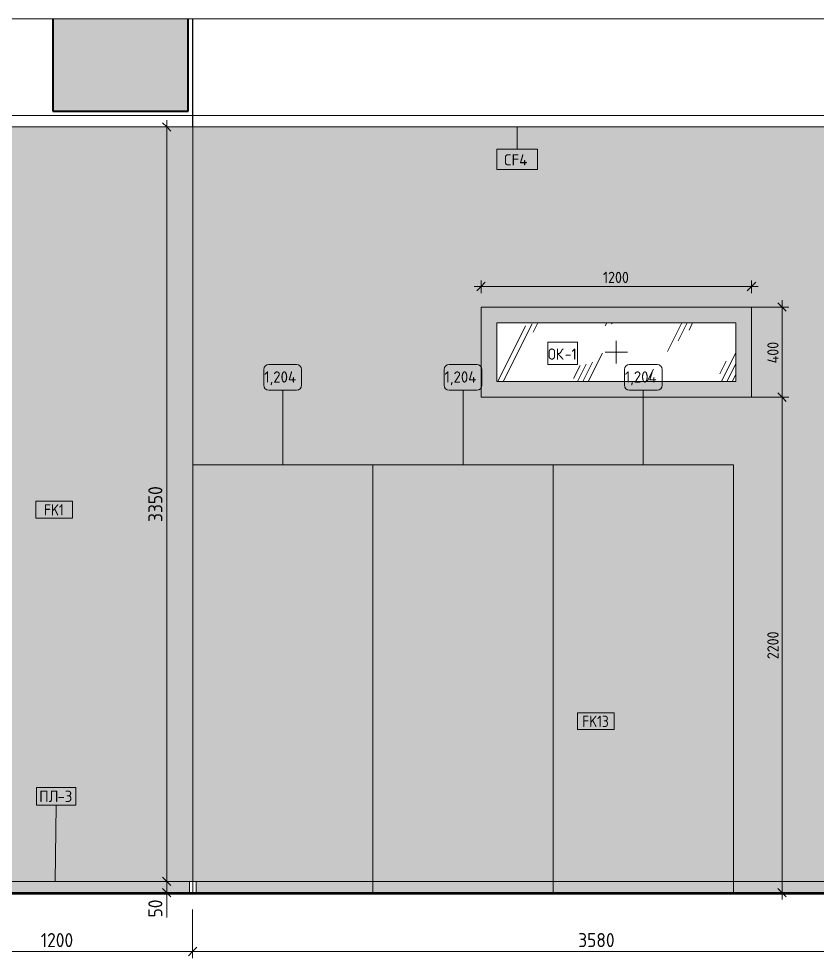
# Model space of a CAD drawing. Header units: millimetres. Extents: x 10189 to 74543, y -2532 to 10466.
# Drawn here: x 53196 to 56739, y 3909 to 8080 of the extents above; entities that cross this region are included whole.
import ezdxf

# ---------------------------------------------------------------- set-up
doc = ezdxf.new("R2010")
doc.units = ezdxf.units.MM
for name, color, linetype, lineweight in [('A-ANNO-DIMS', 7, 'Continuous', 9), ('A-ANNO-DIMS-25', 7, 'Continuous', 9), ('A-CLNG', 7, 'Continuous', 9), ('A-CLNG-IDEN', 7, 'Continuous', 9), ('A-DETL', 7, 'Continuous', 9), ('A-FLOR', 7, 'Continuous', 9), ('A-GENM', 7, 'Continuous', 9), ('A-GENM-IDEN', 7, 'Continuous', 9), ('A-GLAZ', 7, 'Continuous', 9), ('A-GLAZ-IDEN', 7, 'Continuous', 9), ('A-WALL-IDEN', 7, 'Continuous', 9), ('A-WALL-PATT', 7, 'Continuous', 9), ('I-FURN-IDEN', 7, 'Continuous', 9), ('I-WALL', 7, 'Continuous', 9)]:
    doc.layers.add(name, color=color, linetype=linetype, lineweight=lineweight)
for name, color, linetype, lineweight, true_color in [('A-FLOR-1', 7, 'Continuous', 9, 0x787878), ('A-FLOR-FNSH-1', 7, 'Continuous', 30, 0x3c3c3c), ('A-FLOR-FNSH-2', 7, 'Continuous', 40, 0x3c3c3c), ('A-FLOR-MCUT-1', 7, 'Continuous', 9, 0x646464), ('I-FURN-4', 7, 'Continuous', 9, 0xc0c0c0), ('I-FURN-6', 7, 'Continuous', 9, 0xacacac)]:
    doc.layers.add(name, color=color, linetype=linetype, lineweight=lineweight, true_color=true_color)
doc.layers.add('I-FURN-5', color=7, linetype='Continuous', lineweight=9, true_color=0x7f7f7f, transparency=0.7)
doc.styles.add('GOST Common_1', font='GOST_Common.ttf', dxfattribs={"width": 0.9, "height": 50})
doc.styles.add('GOST Common_2', font='GOST_Common.ttf', dxfattribs={"height": 50})
doc.styles.add('ISOCPEUR_1', font='isocpeur.ttf', dxfattribs={"width": 0.9, "height": 62.5})
doc.styles.add('ISOCPEUR_2', font='isocpeur.ttf', dxfattribs={"width": 0.9, "height": 50})
doc.dimstyles.new('ISO-2_0_0_9К_Средний_округл2', dxfattribs={"dimscale": 304.8, "dimtxt": 49.799059, "dimasz": 0.123031, "dimexe": 0.098425, "dimexo": 0, "dimgap": 0, "dimtad": 1, "dimdec": 0, "dimrnd": 10, "dimzin": 0, "dimdsep": 46, "dimtxsty": 'ISOCPEUR_2', "dimblk1": 'OBLIQUE', "dimblk2": 'OBLIQUE', "dimsah": 1, "dimcen": 0.09, "dimdle": 0.098425, "dimazin": 0, "dimtfac": 1, "dimtdec": 4, "dimtix": 1, "dimtmove": 0, "dimatfit": 3, "dimfxl": 1, "dimtvp": 1, "dimtolj": 1, "dimtzin": 0, "dimarcsym": 2})
doc.dimstyles.new('ISO-2_5_0_9К_БОЛЬШОЙ_1', dxfattribs={"dimscale": 304.8, "dimtxt": 62.248823, "dimasz": 0.123031, "dimexe": 0.098425, "dimexo": 0.246063, "dimgap": 0, "dimtad": 1, "dimdec": 0, "dimrnd": 10, "dimzin": 0, "dimdsep": 46, "dimtxsty": 'ISOCPEUR_1', "dimblk1": 'OBLIQUE', "dimblk2": 'OBLIQUE', "dimsah": 1, "dimcen": 0.09, "dimdle": 0.098425, "dimazin": 0, "dimtfac": 1, "dimtdec": 4, "dimtix": 1, "dimtmove": 0, "dimatfit": 3, "dimfxl": 1, "dimtvp": 1, "dimtolj": 1, "dimtzin": 0, "dimarcsym": 2})
doc.dimstyles.new('ISO-2_5_0_9К_БОЛЬШОЙ_2', dxfattribs={"dimscale": 304.8, "dimtxt": 62.248823, "dimasz": 0.123031, "dimexe": 0.098425, "dimexo": 0.246063, "dimgap": 0, "dimtad": 1, "dimdec": 0, "dimrnd": 10, "dimzin": 0, "dimdsep": 46, "dimtxsty": 'ISOCPEUR_1', "dimblk1": 'OBLIQUE', "dimblk2": 'OBLIQUE', "dimsah": 1, "dimcen": 0.09, "dimdle": 0.098425, "dimazin": 0, "dimtfac": 1, "dimtdec": 4, "dimtix": 1, "dimtmove": 1, "dimatfit": 3, "dimfxl": 1, "dimtvp": 1, "dimtolj": 1, "dimtzin": 0, "dimarcsym": 2})

# ---------------------------------------------------------------- blocks, each defined once
blk = doc.blocks.new('Шкаф параметрический - 1_204-26219621-Развертка 2_02-4')
at = {"layer": 'I-FURN-5'}
for points in [[(17289.5, 4250), (18080, 4250), (18080, 6100), (17281, 6100), (17281, 4250)], [(18080, 4200), (18080, 4250), (17296, 4250), (17296, 4200), (17347.7, 4200)]]:
    blk.add_hatch(color=256, dxfattribs=at).paths.add_polyline_path(points)
at = {"layer": 'I-FURN-4'}
for p, q in [((17281, 6100), (18080, 6100)), ((18080, 6100), (18080, 4200))]:
    blk.add_line(p, q, dxfattribs=at)
at = {"layer": 'I-FURN-6'}
for p, q in [((18078.2, 6100), (17281, 6100)), ((18080, 6100), (17281.8, 6100))]:
    blk.add_line(p, q, dxfattribs=at)
blk = doc.blocks.new('Шкаф параметрический - 1_204-V20-Развертка 2_02-4')
at = {"layer": 'I-FURN-5'}
for points in [[(18560, 4250), (18880, 4250), (18880, 6100), (18080, 6100), (18080, 4250)], [(18080, 4200), (18880, 4200), (18880, 4250), (18080, 4250)]]:
    blk.add_hatch(color=256, dxfattribs=at).paths.add_polyline_path(points)
at = {"layer": 'I-FURN-4'}
for p, q in [((18080, 6100), (18880, 6100)), ((18080, 6100), (18080, 4200)), ((18880, 6100), (18880, 4200))]:
    blk.add_line(p, q, dxfattribs=at)
at = {"layer": 'I-FURN-6'}
for p, q in [((18878.2, 6100), (18080, 6100)), ((18880, 6100), (18081.8, 6100))]:
    blk.add_line(p, q, dxfattribs=at)
blk = doc.blocks.new('Плинтус - Плинтус темный _ст_школа_-32861828-Развертка 2_02-4')
at = {"layer": 'A-GENM'}
blk.add_hatch(color=256, dxfattribs=at).paths.add_polyline_path([(16074, 4200), (17266, 4200), (17266, 4250), (16074, 4250), (16074, 4218.9)])
for p, q in [((16059, 4200), (16059, 4250)), ((16059, 4250), (16074, 4250)), ((16074, 4250), (17266, 4250)), ((16074, 4250), (16074, 4200)), ((17266, 4250), (17281, 4250)), ((17266, 4200), (17266, 4250)), ((17281, 4250), (17281, 4200))]:
    blk.add_line(p, q, dxfattribs=at)
blk = doc.blocks.new('Плинтус - Плинтус темный _ст_школа_-32861817-Развертка 2_02-4')
at = {"layer": 'A-GENM'}
for p, q in [((17281, 4200), (17281, 4250)), ((17281, 4250), (17296, 4250)), ((17296, 4250), (17296, 4200))]:
    blk.add_line(p, q, dxfattribs=at)
blk = doc.blocks.new('Плинтус - Плинтус темный _ст_школа_-32861818-Развертка 2_02-4')
at = {"layer": 'A-GENM'}
blk.add_hatch(color=256, dxfattribs=at).paths.add_polyline_path([(19680, 4200), (20844, 4200), (20844, 4250), (19680, 4250)])
for p, q in [((17296, 4250), (19680, 4250)), ((19680, 4250), (20844, 4250)), ((19680, 4200), (17296, 4200)), ((19865.8, 4200), (19680, 4200))]:
    blk.add_line(p, q, dxfattribs=at)
blk = doc.blocks.new('120_Окно_СКБ_1Ст - 120_Окно_СКБ_1Ст 400х1200 EI30-24228621-Развертка 2_02-4')
at = {"layer": 'A-GLAZ'}
h = blk.add_hatch(color=256, dxfattribs=at)
h.paths.add_polyline_path([(18560, 6400), (19760, 6400), (19760, 6800), (18560, 6800), (18560, 6470)])
h.paths.add_polyline_path([(19088, 6470), (18630, 6470), (18630, 6730), (19690, 6730), (19690, 6470), (19214.2, 6470)])
h = blk.add_hatch(dxfattribs=at)
h.set_pattern_fill('FP_19', color=256, style=0, pattern_type=2)
h.set_pattern_definition([(63.435, (16082.9, 31.75), (-255.583, 766.747), [317.5, -190.5, 317.5, -190.5, -403.903]), (63.435, (16082.9, 31.75), (-255.583, 766.747), [-1016, 127, -276.903]), (63.435, (16067.04, 47.6), (-255.583, 766.747), [254, -317.5, 190.5, -190.5, -467.403]), (63.435, (16067.04, 47.6), (-255.583, 766.747), [-952.5, 222.25, -245.153]), (63.435, (16067.04, 95.25), (-255.583, 766.747), [190.5, -381, 127, -190.5, -530.903]), (63.435, (16067.04, 95.25), (-255.583, 766.747), [-889, 285.75, -245.15]), (63.435, (16114.67, 47.6), (-255.583, 766.747), [190.5, -381, 158.75, -6404.65]), (63.435, (16162.3, 95.25), (-255.583, 766.747), [95.25, -476.25, 63.5, -6499.9]), (63.435, (16082.9, 174.6), (-255.583, 766.747), [63.5, -476.25, 63.5, -254, -562.653]), (63.435, (16082.9, 174.6), (-255.583, 766.747), [-857.25, 158.75, -403.9]), (63.435, (16368.67, 127), (-255.583, 766.747), [317.5, -476.25, 381, -251.503]), (63.435, (16368.67, 79.4), (-255.583, 766.747), [444.5, -317.5, 476.25, -188.003]), (63.435, (16400.4, 95.25), (-255.583, 766.747), [508, -254, 381, -276.903]), (63.435, (16448.04, 142.9), (-255.583, 766.747), [317.5, -444.5, 254, -403.903]), (63.435, (16400.4, 238.1), (-255.583, 766.747), [158.75, -635, 190.5, -435.653]), (63.435, (16495.67, 190.5), (-255.583, 766.747), [127, -635, 127, -530.903])])
h.paths.add_polyline_path([(19088, 6470), (19690, 6470), (19690, 6730), (18630, 6730), (18630, 6470), (18890, 6470)])
for p, q in [((18560, 6400), (18560, 6800)), ((18560, 6800), (19760, 6800)), ((19760, 6800), (19760, 6400)), ((18630, 6730), (18630, 6470)), ((18630, 6730), (19690, 6730)), ((19690, 6470), (19690, 6730)), ((19160, 6650), (19160, 6550)), ((19210, 6600), (19110, 6600)), ((18630, 6470), (19690, 6470)), ((19760, 6400), (18560, 6400))]:
    blk.add_line(p, q, dxfattribs=at)
blk = doc.blocks.new('DIMBLOCK48-Развертка 2_02-4')
at = {"layer": 'A-ANNO-DIMS-25'}
for p, q in [((52767.3, 4125), (52767.3, 3909.1)), ((52767.3, 3939.1), (52767.3, 4120)), ((53967.3, 4125), (53967.3, 3909.1)), ((53967.3, 3939.1), (53967.3, 4120)), ((52767.3, 3939.1), (53967.3, 3939.1))]:
    blk.add_line(p, q, dxfattribs=at)
at = {"layer": 'A-ANNO-DIMS-25', "lineweight": 20}
for p, q in [((52767.3, 3939.1), (52748.6, 3920.4)), ((52767.3, 3939.1), (52786.1, 3957.9)), ((53967.3, 3939.1), (53948.6, 3920.4)), ((53967.3, 3939.1), (53986.1, 3957.9))]:
    blk.add_line(p, q, dxfattribs=at)
at = {"layer": 'A-ANNO-DIMS-25', "color": 0, "insert": (53293.7, 4020.8), "char_height": 62.5, "width": 176.691, "attachment_point": 1, "line_spacing_factor": 1.149209, "style": 'ISOCPEUR_1'}
blk.add_mtext('1200', dxfattribs=at)
blk = doc.blocks.new('_Oblique')
at = {"color": 0, "linetype": 'ByBlock', "lineweight": -2}
blk.add_line((-0.5, -0.5), (0.5, 0.5), dxfattribs=at)
blk = doc.blocks.new('DIMBLOCK49-Развертка 2_02-4')
at = {"layer": 'A-ANNO-DIMS-25'}
for p, q in [((53967.3, 4125), (53967.3, 3909.1)), ((53967.3, 3939.1), (53967.3, 4120)), ((57547.3, 4125), (57547.3, 3909.1)), ((57547.3, 3939.1), (57547.3, 4120)), ((53967.3, 3939.1), (57547.3, 3939.1))]:
    blk.add_line(p, q, dxfattribs=at)
at = {"layer": 'A-ANNO-DIMS-25', "lineweight": 20}
for p, q in [((53967.3, 3939.1), (53948.6, 3920.4)), ((53967.3, 3939.1), (53986.1, 3957.9)), ((57547.3, 3939.1), (57528.6, 3920.4)), ((57547.3, 3939.1), (57566.1, 3957.9))]:
    blk.add_line(p, q, dxfattribs=at)
at = {"layer": 'A-ANNO-DIMS-25', "color": 0, "insert": (55678.3, 4020.8), "char_height": 62.5, "width": 189.619, "attachment_point": 1, "line_spacing_factor": 1.149209, "style": 'ISOCPEUR_1'}
blk.add_mtext('3580', dxfattribs=at)
blk = doc.blocks.new('DIMBLOCK54-Развертка 2_02-4')
at = {"layer": 'A-ANNO-DIMS-25'}
for p, q in [((53803.9, 7600), (53882.3, 7600)), ((53852.3, 7600), (53803.9, 7600)), ((53852.3, 7630), (53852.3, 4250)), ((53893.3, 4250), (53822.3, 4250)), ((53852.3, 4250), (53893.3, 4250))]:
    blk.add_line(p, q, dxfattribs=at)
at = {"layer": 'A-ANNO-DIMS-25', "lineweight": 20}
for p, q in [((53852.3, 7600), (53833.6, 7618.8)), ((53852.3, 7600), (53871.1, 7581.2)), ((53852.3, 4250), (53833.6, 4268.8)), ((53852.3, 4250), (53871.1, 4231.3))]:
    blk.add_line(p, q, dxfattribs=at)
at = {"layer": 'A-ANNO-DIMS-25', "color": 0, "insert": (53770.7, 5846), "char_height": 62.5, "width": 189.619, "attachment_point": 1, "rotation": 90, "line_spacing_factor": 1.149209, "style": 'ISOCPEUR_1'}
blk.add_mtext('3350', dxfattribs=at)
blk = doc.blocks.new('DIMBLOCK55-Развертка 2_02-4')
at = {"layer": 'A-ANNO-DIMS-25', "lineweight": 20}
for p, q in [((53852.3, 4250), (53833.6, 4268.8)), ((53852.3, 4200), (53833.6, 4218.7)), ((53852.3, 4250), (53871.1, 4231.3)), ((53852.3, 4200), (53871.1, 4181.2))]:
    blk.add_line(p, q, dxfattribs=at)
at = {"layer": 'A-ANNO-DIMS-25'}
for p, q in [((53893.3, 4250), (53822.3, 4250)), ((53852.3, 4250), (53852.3, 4170)), ((53852.3, 4250), (53893.3, 4250)), ((53852.3, 4194.2), (53852.3, 4225)), ((53803.9, 4200), (53882.3, 4200)), ((53852.3, 4200), (53803.9, 4200)), ((53852.3, 4090.2), (53852.3, 4194.2))]:
    blk.add_line(p, q, dxfattribs=at)
at = {"layer": 'A-ANNO-DIMS-25', "color": 0, "insert": (53770.7, 4090.2), "char_height": 62.5, "width": 94.81, "attachment_point": 1, "rotation": 90, "line_spacing_factor": 1.149209, "style": 'ISOCPEUR_1'}
blk.add_mtext('50', dxfattribs=at)
blk = doc.blocks.new('М_потолков - Марка_ Имя типа-25382930-Развертка 2_02-4')
at = {"layer": 'A-CLNG-IDEN'}
for p, q in [((18810.6, 7500.8), (18629.4, 7500.8)), ((18629.4, 7500.8), (18629.4, 7411.4)), ((18810.6, 7411.4), (18810.6, 7500.8)), ((18629.4, 7411.4), (18810.6, 7411.4))]:
    blk.add_line(p, q, dxfattribs=at)
blk = doc.blocks.new('М_стена_0001 - Типоразмер_без рамки-25382661-Развертка 2_02-4')
at = {"layer": 'A-WALL-IDEN'}
for p, q in [((16747.4, 5938.1), (16584.2, 5938.1)), ((16584.2, 5938.1), (16584.2, 5863.1)), ((16747.4, 5863.1), (16747.4, 5938.1)), ((16584.2, 5863.1), (16747.4, 5863.1))]:
    blk.add_line(p, q, dxfattribs=at)
blk = doc.blocks.new('Mark Reiling - Mark Reiling-26174330-Развертка 2_02-4')
at = {"layer": 'A-GENM-IDEN'}
for p, q in [((16587.7, 4667.8), (16587.7, 4589)), ((16587.7, 4667.8), (16761.2, 4667.8)), ((16761.2, 4667.8), (16587.7, 4667.8)), ((16587.7, 4667.8), (16587.7, 4589)), ((16761.2, 4589), (16761.2, 4667.8)), ((16761.2, 4589), (16761.2, 4667.8)), ((16587.7, 4589), (16761.2, 4589)), ((16587.7, 4589), (16761.2, 4589))]:
    blk.add_line(p, q, dxfattribs=at)
blk = doc.blocks.new('Марка_Мебель - В прямоуг_Balcon_Марка-25523697-Развертка 2_02-4')
at = {"layer": 'I-FURN-IDEN'}
for p, q in [((12771.5, 6522.3), (12771.5, 6453.3)), ((12794, 6544.8), (12916.8, 6544.8)), ((12939.3, 6522.3), (12939.3, 6453.5)), ((12793.9, 6431), (12916.8, 6431))]:
    blk.add_line(p, q, dxfattribs=at)
for centre, radius, start, end in [((12794, 6522.3), 22.5, 90, 180), ((12916.8, 6522.3), 22.5, 0, 90), ((12793.9, 6453.3), 22.3, 180, 270), ((12916.8, 6453.5), 22.5, 270, 0)]:
    blk.add_arc(centre, radius, start, end, dxfattribs=at)
blk = doc.blocks.new('DIMBLOCK65-Развертка 2_02-4')
at = {"layer": 'A-ANNO-DIMS-25'}
for p, q in [((55217.3, 6891.4), (56477.3, 6891.4)), ((55247.3, 6917.9), (55247.3, 6861.4)), ((55247.3, 6891.4), (55247.3, 6917.9)), ((56447.3, 6917.9), (56447.3, 6861.4)), ((56447.3, 6891.4), (56447.3, 6917.9))]:
    blk.add_line(p, q, dxfattribs=at)
at = {"layer": 'A-ANNO-DIMS-25', "lineweight": 20}
for p, q in [((55247.3, 6891.4), (55228.6, 6872.7)), ((55247.3, 6891.4), (55266.1, 6910.2)), ((56447.3, 6891.4), (56428.6, 6872.7)), ((56447.3, 6891.4), (56466.1, 6910.2))]:
    blk.add_line(p, q, dxfattribs=at)
at = {"layer": 'A-ANNO-DIMS-25', "color": 0, "insert": (55788.4, 6956.8), "char_height": 50, "width": 141.353, "attachment_point": 1, "line_spacing_factor": 1.149209, "style": 'ISOCPEUR_2'}
blk.add_mtext('1200', dxfattribs=at)
blk = doc.blocks.new('DIMBLOCK66-Развертка 2_02-4')
at = {"layer": 'A-ANNO-DIMS-25'}
for p, q in [((56447.3, 6800), (56612.9, 6800)), ((56582.9, 6800), (56447.3, 6800)), ((56582.9, 6830), (56582.9, 6400)), ((56447.3, 6400), (56612.9, 6400)), ((56582.9, 6400), (56447.3, 6400))]:
    blk.add_line(p, q, dxfattribs=at)
at = {"layer": 'A-ANNO-DIMS-25', "lineweight": 20}
for p, q in [((56582.9, 6800), (56564.1, 6818.7)), ((56582.9, 6800), (56601.6, 6781.2)), ((56582.9, 6400), (56564.1, 6418.8)), ((56582.9, 6400), (56601.6, 6381.2))]:
    blk.add_line(p, q, dxfattribs=at)
at = {"layer": 'A-ANNO-DIMS-25', "color": 0, "insert": (56517.6, 6550.2), "char_height": 50, "width": 119.518, "attachment_point": 1, "rotation": 90, "line_spacing_factor": 1.149209, "style": 'ISOCPEUR_2'}
blk.add_mtext('400', dxfattribs=at)
blk = doc.blocks.new('DIMBLOCK67-Развертка 2_02-4')
at = {"layer": 'A-ANNO-DIMS-25'}
for p, q in [((56447.3, 6400), (56612.9, 6400)), ((56582.9, 6400), (56447.3, 6400)), ((56582.9, 6400), (56582.9, 4170)), ((56609.4, 4200), (56552.9, 4200)), ((56582.9, 4200), (56609.4, 4200))]:
    blk.add_line(p, q, dxfattribs=at)
at = {"layer": 'A-ANNO-DIMS-25', "lineweight": 20}
for p, q in [((56582.9, 6400), (56564.1, 6418.8)), ((56582.9, 6400), (56601.6, 6381.2)), ((56582.9, 4200), (56564.1, 4218.7)), ((56582.9, 4200), (56601.6, 4181.2))]:
    blk.add_line(p, q, dxfattribs=at)
at = {"layer": 'A-ANNO-DIMS-25', "color": 0, "insert": (56517.6, 5236.8), "char_height": 50, "width": 151.696, "attachment_point": 1, "rotation": 90, "line_spacing_factor": 1.149209, "style": 'ISOCPEUR_2'}
blk.add_mtext('2200', dxfattribs=at)

msp = doc.modelspace()

# ---------------------------------------------------------------- hatches: boundary and pattern name
at = {"layer": 'A-FLOR-1'}
h = msp.add_hatch(dxfattribs=at)
h.set_pattern_fill('FP_17', color=256, style=0, pattern_type=2)
h.set_pattern_definition([(45, (52706.722, 0), (-14.25598, 14.25598), []), (45, (52720.978, 0), (-14.25598, 14.25598), [25.202, -5.04, 0.8382, -4.202])])
h.paths.add_polyline_path([(53879.9, 7670), (53947.3, 7670), (53947.3, 8080), (53347.3, 8080), (53347.3, 7670)])
h.paths.add_polyline_path([(49317.3, 7670), (49447.3, 7670), (49447.3, 8080), (49297.3, 8080), (49297.3, 7670)])
h.paths.add_polyline_path([(58597.3, 7670), (59197.3, 7670), (59197.3, 8080), (58597.3, 8080)])
at = {"layer": 'A-WALL-PATT'}
for points in [[(53968.3, 4250), (53968.3, 8080), (53967.3, 8080), (53967.3, 4250), (53968.3, 4250)], [(52746.3, 4200), (52746.3, 4250), (53967.3, 4250), (53967.3, 7600), (52746.3, 7600), (52746.3, 6000), (52739.3, 6000), (52739.3, 4596.6), (52774.6, 4465.3), (52739.3, 4465.3), (52739.3, 4200)]]:
    msp.add_hatch(color=256, dxfattribs=at).paths.add_polyline_path(points)
h = msp.add_hatch(color=256, dxfattribs=at)
h.paths.add_polyline_path([(57521.3, 4250), (57546.3, 4250), (57546.3, 7600), (53968.3, 7600), (53968.3, 6100), (56367.3, 6100), (56367.3, 4250), (57494.1, 4250)])
h.paths.add_polyline_path([(55247.3, 6400), (55247.3, 6800), (56447.3, 6800), (56447.3, 6400), (55407.4, 6400)])

# ---------------------------------------------------------------- linework, layer by layer
at = {"layer": 'A-CLNG'}
msp.add_line((49318.3, 7600), (59218.3, 7600), dxfattribs=at)
at = {"layer": 'A-CLNG-IDEN'}
msp.add_line((55407.3, 7600), (55407.3, 7500.8), dxfattribs=at)
at = {"layer": 'A-DETL'}
for p, q in [((61496.3, 7650), (49317.3, 7650)), ((49317.3, 7600), (61496.3, 7600))]:
    msp.add_line(p, q, dxfattribs=at)
at = {"layer": 'A-FLOR'}
for p, q in [((49447.3, 8080), (53347.3, 8080)), ((53947.3, 8080), (58597.3, 8080))]:
    msp.add_line(p, q, dxfattribs=at)
at = {"layer": 'A-FLOR-FNSH-1'}
for p, q in [((59687.3, 4200), (52473.7, 4200)), ((52473.7, 4195), (59687.3, 4195))]:
    msp.add_line(p, q, dxfattribs=at)
at = {"layer": 'A-FLOR-FNSH-2'}
for p, q in [((53347.3, 8080), (53347.3, 7670)), ((53947.3, 7670), (53947.3, 8080)), ((53347.3, 7670), (53947.3, 7670))]:
    msp.add_line(p, q, dxfattribs=at)
at = {"layer": 'A-FLOR-MCUT-1'}
msp.add_line((53347.3, 8080), (53947.3, 8080), dxfattribs=at)
at = {"layer": 'A-GENM-IDEN'}
msp.add_line((53357.3, 4250), (53361.8, 4588), dxfattribs=at)
at = {"layer": 'A-GLAZ-IDEN', "flags": 128}
msp.add_lwpolyline([(55544, 6644.1), (55675, 6644.1), (55675, 6544.8), (55544, 6544.8)], close=True, dxfattribs=at)
at = {"layer": 'I-FURN-IDEN'}
for p, q in [((54367.3, 6100), (54367.3, 6431)), ((55167.3, 6100), (55167.3, 6431)), ((55967.3, 6100), (55967.3, 6431))]:
    msp.add_line(p, q, dxfattribs=at)
at = {"layer": 'I-WALL'}
for p, q in [((53967.3, 7600), (53967.3, 8080)), ((53968.3, 8080), (53968.3, 4200)), ((55247.3, 6800), (56447.3, 6800)), ((55247.3, 6400), (55247.3, 6800)), ((56447.3, 6800), (56447.3, 6400)), ((56447.3, 6400), (55247.3, 6400))]:
    msp.add_line(p, q, dxfattribs=at)

# ---------------------------------------------------------------- block references
at = {"layer": 'A-CLNG-IDEN'}
msp.add_blockref('М_потолков - Марка_ Имя типа-25382930-Развертка 2_02-4', (36687.3, 0), dxfattribs=at)
at = {"layer": 'A-GENM'}
for name in ['Плинтус - Плинтус темный _ст_школа_-32861828-Развертка 2_02-4', 'Плинтус - Плинтус темный _ст_школа_-32861817-Развертка 2_02-4', 'Плинтус - Плинтус темный _ст_школа_-32861818-Развертка 2_02-4']:
    msp.add_blockref(name, (36687.3, 0), dxfattribs=at)
at = {"layer": 'A-GENM-IDEN'}
msp.add_blockref('Mark Reiling - Mark Reiling-26174330-Развертка 2_02-4', (36687.3, 0), dxfattribs=at)
at = {"layer": 'A-GLAZ'}
msp.add_blockref('120_Окно_СКБ_1Ст - 120_Окно_СКБ_1Ст 400х1200 EI30-24228621-Развертка 2_02-4', (36687.3, 0), dxfattribs=at)
at = {"layer": 'A-WALL-IDEN'}
for p in [(36687.3, 0), (39090.8, -938.8)]:
    msp.add_blockref('М_стена_0001 - Типоразмер_без рамки-25382661-Развертка 2_02-4', p, dxfattribs=at)
at = {"layer": 'I-FURN-4'}
for name, p in [('Шкаф параметрический - 1_204-26219621-Развертка 2_02-4', (36687.3, 0)), ('Шкаф параметрический - 1_204-V20-Развертка 2_02-4', (36687.3, 0)), ('Шкаф параметрический - 1_204-V20-Развертка 2_02-4', (37487.3, 0))]:
    msp.add_blockref(name, p, dxfattribs=at)
at = {"layer": 'I-FURN-IDEN'}
for p in [(41511.9, 0), (42311.9, 0), (43111.9, 0)]:
    msp.add_blockref('Марка_Мебель - В прямоуг_Balcon_Марка-25523697-Развертка 2_02-4', p, dxfattribs=at)

# ---------------------------------------------------------------- texts
at = {"layer": 'A-CLNG-IDEN', "insert": (55348.4, 7478.7), "char_height": 50, "width": 138.291, "attachment_point": 1, "style": 'GOST Common_2'}
msp.add_mtext('CF4', dxfattribs=at)
at = {"layer": 'A-GENM-IDEN', "char_height": 50, "attachment_point": 1, "style": 'GOST Common_2'}
for s, insert, width in [('ПЛ', (53286.6, 4652.8), 98.207), ('-3', (53367.6, 4652.8), 86.181)]:
    msp.add_mtext(s, dxfattribs=dict(at, insert=insert, width=width))
at = {"layer": 'A-GLAZ-IDEN', "char_height": 50, "attachment_point": 1, "style": 'ISOCPEUR_2'}
for s, insert, width in [('ОК', (55544, 6616.4), 90.19), ('-1', (55618.4, 6616.4), 66.74)]:
    msp.add_mtext(s, dxfattribs=dict(at, insert=insert, width=width))
at = {"layer": 'A-WALL-IDEN', "char_height": 50, "attachment_point": 1, "style": 'GOST Common_1'}
for s, insert, width in [('FK1', (53308.2, 5924.5), 111.835), ('FK13', (55696.1, 4985.7), 149.715)]:
    msp.add_mtext(s, dxfattribs=dict(at, insert=insert, width=width))
at = {"layer": 'I-FURN-IDEN', "char_height": 50, "width": 190.401, "attachment_point": 1, "style": 'GOST Common_2'}
for insert in [(54285.1, 6514.7), (55085.1, 6514.7), (55885.1, 6514.7)]:
    msp.add_mtext('1,204', dxfattribs=dict(at, insert=insert))

# ---------------------------------------------------------------- dimensions: what is measured, and where the dimension line sits
at = {"layer": 'A-ANNO-DIMS'}
for base, p1, p2, dimstyle, override, picture, middle in [((53852.3, 4250), (53878.9, 7600), (53968.3, 4250), 'ISO-2_5_0_9К_БОЛЬШОЙ_1', {"dimpost": '<>', "dimfxl": 3351.193768}, 'DIMBLOCK54-Развертка 2_02-4', (53821.1, 5925)), ((56582.9, 6400), (56447.3, 6800), (56447.3, 6400), 'ISO-2_0_0_9К_Средний_округл2', {"dimpost": '<>', "dimfxl": 400}, 'DIMBLOCK66-Развертка 2_02-4', (56557.9, 6600)), ((56582.9, 4200), (56447.3, 6400), (56609.4, 4200), 'ISO-2_0_0_9К_Средний_округл2', {"dimpost": '<>', "dimfxl": 2205.963365}, 'DIMBLOCK67-Развертка 2_02-4', (56557.9, 5300))]:
    dim = msp.add_linear_dim(base=base, p1=p1, p2=p2, angle=90, dimstyle=dimstyle, override=override, dxfattribs=at)
    dim.commit()
    dim.dimension.update_dxf_attribs({"geometry": picture, "text_midpoint": middle})
for base, p1, p2, dimstyle, override, picture, middle in [((56447.3, 6891.4), (55247.3, 6917.9), (56447.3, 6917.9), 'ISO-2_0_0_9К_Средний_округл2', {"dimpost": '<>', "dimfxl": 1200}, 'DIMBLOCK65-Развертка 2_02-4', (55847.3, 6916.4)), ((53967.3, 3939.1), (52767.3, 4200), (53967.3, 4200), 'ISO-2_5_0_9К_БОЛЬШОЙ_1', {"dimpost": '<>', "dimfxl": 1200.000003}, 'DIMBLOCK48-Развертка 2_02-4', (53367.3, 3970.4)), ((57547.3, 3939.1), (53967.3, 4200), (57547.3, 4200), 'ISO-2_5_0_9К_БОЛЬШОЙ_1', {"dimpost": '<>', "dimfxl": 3580.000013}, 'DIMBLOCK49-Развертка 2_02-4', (55757.3, 3970.4))]:
    dim = msp.add_linear_dim(base=base, p1=p1, p2=p2, dimstyle=dimstyle, override=override, dxfattribs=at)
    dim.commit()
    dim.dimension.update_dxf_attribs({"geometry": picture, "text_midpoint": middle})
dim = msp.add_linear_dim(base=(53852.3, 4200), p1=(53968.3, 4250), p2=(53878.9, 4200), angle=90, dimstyle='ISO-2_5_0_9К_БОЛЬШОЙ_2', override={"dimpost": '<>', "dimfxl": 102.467902}, dxfattribs=at)
dim.commit()
dim.dimension.update_dxf_attribs({"geometry": 'DIMBLOCK55-Развертка 2_02-4', "text_midpoint": (53812.4, 4137.6), "dimtype": 160, "text_rotation": 90})

doc.saveas('drawing.dxf')
